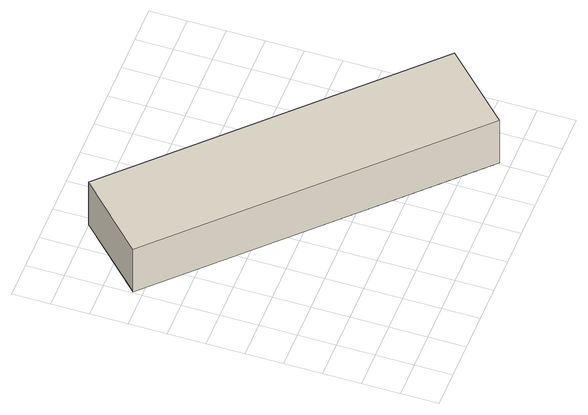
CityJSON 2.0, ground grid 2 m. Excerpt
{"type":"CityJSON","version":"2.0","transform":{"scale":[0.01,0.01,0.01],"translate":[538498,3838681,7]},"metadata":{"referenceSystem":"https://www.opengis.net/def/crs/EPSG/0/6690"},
"CityObjects":{
"building1":{"type":"Building","attributes":{"class":"3003","BuildingDetailAttribute.specifiedBuildingCoverageRate":0.6,"BuildingDetailAttribute.surveyYear":2017,"BuildingIDAttribute.prefecture":"27","BuildingIDAttribute.city":"27113"},"geometry":[{"type":"Solid","lod":"1","boundaries":[[[[0,1,2,3]],[[2,4,5,3]],[[1,6,4,2]],[[0,7,6,1]],[[3,5,7,0]],[[4,6,7,5]]]]}]}
},
"vertices":[
[12,1451,40],[363,1805,40],[1764,415,40],[1413,61,40],[1764,415,340],[1413,61,340],[363,1805,340],[12,1451,340]
]}
